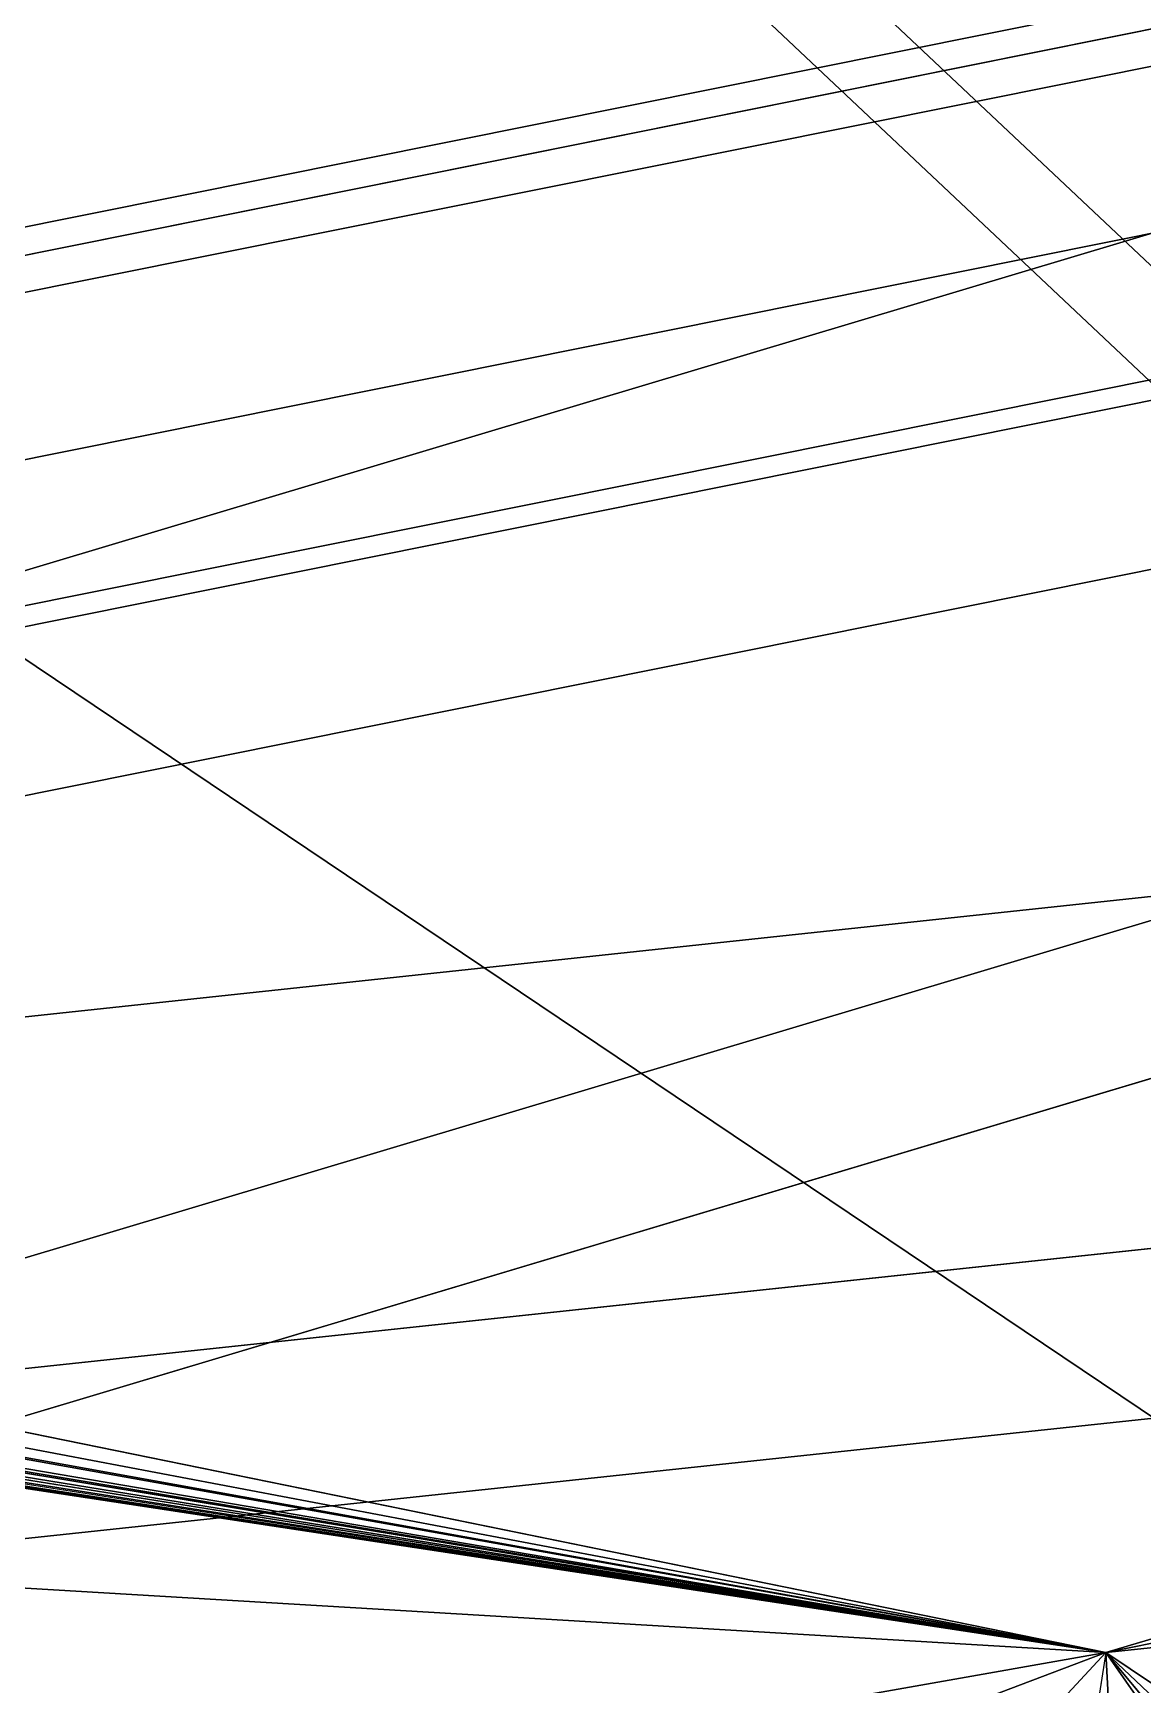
# Model space of a CAD drawing. Header units: metres. Extents: x 503497 to 504361, y 6966567 to 6966857.
# Drawn here: x 504166.218 to 504167.929, y 6966707.837 to 6966710.382 of the extents above; entities that cross this region are included whole.
import ezdxf

# ---------------------------------------------------------------- set-up
doc = ezdxf.new("R2010")
doc.units = ezdxf.units.M

msp = doc.modelspace()

# ---------------------------------------------------------------- linework, layer by layer
at = {"layer": 'SHADOW_APPROVED_20260111T072000'}
for points in [[(504152.9477, 6966710.2148), (504167.8718, 6966707.8869), (504094.698, 6966722.7909), (504079.7739, 6966725.1188), (504152.9477, 6966710.2148)], [(504167.8718, 6966707.8869), (504167.5638, 6966705.9126), (504094.39, 6966720.8166), (504094.698, 6966722.7909), (504167.8718, 6966707.8869)]]:
    msp.add_lwpolyline(points, close=True, dxfattribs=at)
msp.add_lwpolyline([(504152.9477, 6966710.2148), (504167.8718, 6966707.8869), (504167.5638, 6966705.9126), (504170.7929, 6966705.4089), (504170.0047, 6966700.3561), (504169.7774, 6966699.9974), (504169.5259, 6966699.8139), (504168.8949, 6966699.7238), (504168.6104, 6966697.9001), (504168.9205, 6966697.8003), (504169.2405, 6966697.5447), (504169.4022, 6966697.2624), (504169.4593, 6966696.8594), (504167.3244, 6966683.1734), (504124.6436, 6966689.8311)], dxfattribs=at)
at = {"layer": 'SHADOW_APPROVED_20260114T072400'}
for points in [[(504152.9477, 6966710.2148), (504167.8718, 6966707.8869), (504095.8634, 6966721.5256), (504080.9393, 6966723.8535), (504152.9477, 6966710.2148)], [(504167.8718, 6966707.8869), (504167.5638, 6966705.9126), (504095.5554, 6966719.5513), (504095.8634, 6966721.5256), (504167.8718, 6966707.8869)]]:
    msp.add_lwpolyline(points, close=True, dxfattribs=at)
msp.add_lwpolyline([(504152.9477, 6966710.2148), (504167.8718, 6966707.8869), (504167.5638, 6966705.9126), (504170.7929, 6966705.4089), (504170.0047, 6966700.3561), (504169.7774, 6966699.9974), (504169.5259, 6966699.8139), (504168.8949, 6966699.7238), (504168.6104, 6966697.9001), (504168.9205, 6966697.8003), (504169.2405, 6966697.5447), (504169.4022, 6966697.2624), (504169.4593, 6966696.8594), (504167.3244, 6966683.1734), (504124.6436, 6966689.8311)], dxfattribs=at)
at = {"layer": 'SHADOW_APPROVED_20260122T071500'}
for points in [[(504152.9477, 6966710.2148), (504167.8718, 6966707.8869), (504085.3053, 6966722.655), (504070.3812, 6966724.9829), (504152.9477, 6966710.2148)], [(504167.8718, 6966707.8869), (504167.5638, 6966705.9126), (504084.9973, 6966720.6807), (504085.3053, 6966722.655), (504167.8718, 6966707.8869)]]:
    msp.add_lwpolyline(points, close=True, dxfattribs=at)
msp.add_lwpolyline([(504152.9477, 6966710.2148), (504167.8718, 6966707.8869), (504167.5638, 6966705.9126), (504170.7929, 6966705.4089), (504170.0047, 6966700.3561), (504169.7774, 6966699.9974), (504169.5259, 6966699.8139), (504168.8949, 6966699.7238), (504168.6104, 6966697.9001), (504168.9205, 6966697.8003), (504169.2405, 6966697.5447), (504169.4022, 6966697.2624), (504169.4593, 6966696.8594), (504167.3244, 6966683.1734), (504124.6436, 6966689.8311)], dxfattribs=at)
at = {"layer": 'SHADOW_APPROVED_20260124T072500'}
for points in [[(504152.9477, 6966710.2148), (504167.8718, 6966707.8869), (504091.6287, 6966719.6019), (504076.7046, 6966721.9298), (504152.9477, 6966710.2148)], [(504167.8718, 6966707.8869), (504167.5638, 6966705.9126), (504091.3207, 6966717.6276), (504091.6287, 6966719.6019), (504167.8718, 6966707.8869)]]:
    msp.add_lwpolyline(points, close=True, dxfattribs=at)
msp.add_lwpolyline([(504152.9477, 6966710.2148), (504167.8718, 6966707.8869), (504167.5638, 6966705.9126), (504170.7929, 6966705.4089), (504170.0047, 6966700.3561), (504169.7774, 6966699.9974), (504169.5259, 6966699.8139), (504168.8949, 6966699.7238), (504168.6104, 6966697.9001), (504168.9205, 6966697.8003), (504169.2405, 6966697.5447), (504169.4022, 6966697.2624), (504169.4593, 6966696.8594), (504167.3244, 6966683.1734), (504124.6436, 6966689.8311)], dxfattribs=at)
at = {"layer": 'SHADOW_APPROVED_20260126T071100'}
for points in [[(504152.9477, 6966710.2148), (504167.8718, 6966707.8869), (504079.4467, 6966722.9327), (504064.5226, 6966725.2606), (504152.9477, 6966710.2148)], [(504167.8718, 6966707.8869), (504167.5638, 6966705.9126), (504079.1387, 6966720.9584), (504079.4467, 6966722.9327), (504167.8718, 6966707.8869)]]:
    msp.add_lwpolyline(points, close=True, dxfattribs=at)
msp.add_lwpolyline([(504152.9477, 6966710.2148), (504167.8718, 6966707.8869), (504167.5638, 6966705.9126), (504170.7929, 6966705.4089), (504170.0047, 6966700.3561), (504169.7774, 6966699.9974), (504169.5259, 6966699.8139), (504168.8949, 6966699.7238), (504168.6104, 6966697.9001), (504168.9205, 6966697.8003), (504169.2405, 6966697.5447), (504169.4022, 6966697.2624), (504169.4593, 6966696.8594), (504167.3244, 6966683.1734), (504124.6436, 6966689.8311)], dxfattribs=at)
at = {"layer": 'SHADOW_APPROVED_20260127T071900'}
for points in [[(504152.9477, 6966710.2148), (504167.8718, 6966707.8869), (504085.5289, 6966720.3795), (504070.6048, 6966722.7074), (504152.9477, 6966710.2148)], [(504167.8718, 6966707.8869), (504167.5638, 6966705.9126), (504085.2209, 6966718.4052), (504085.5289, 6966720.3795), (504167.8718, 6966707.8869)]]:
    msp.add_lwpolyline(points, close=True, dxfattribs=at)
msp.add_lwpolyline([(504152.9477, 6966710.2148), (504167.8718, 6966707.8869), (504167.5638, 6966705.9126), (504170.7929, 6966705.4089), (504170.0047, 6966700.3561), (504169.7774, 6966699.9974), (504169.5259, 6966699.8139), (504168.8949, 6966699.7238), (504168.6104, 6966697.9001), (504168.9205, 6966697.8003), (504169.2405, 6966697.5447), (504169.4022, 6966697.2624), (504169.4593, 6966696.8594), (504167.3244, 6966683.1734), (504124.6436, 6966689.8311)], dxfattribs=at)
at = {"layer": 'SHADOW_APPROVED_20260129T071100'}
for points in [[(504152.9477, 6966710.2148), (504167.8718, 6966707.8869), (504077.4261, 6966722.1057), (504062.502, 6966724.4336), (504152.9477, 6966710.2148)], [(504167.8718, 6966707.8869), (504167.5638, 6966705.9126), (504077.1181, 6966720.1314), (504077.4261, 6966722.1057), (504167.8718, 6966707.8869)]]:
    msp.add_lwpolyline(points, close=True, dxfattribs=at)
msp.add_lwpolyline([(504152.9477, 6966710.2148), (504167.8718, 6966707.8869), (504167.5638, 6966705.9126), (504170.7929, 6966705.4089), (504170.0047, 6966700.3561), (504169.7774, 6966699.9974), (504169.5259, 6966699.8139), (504168.8949, 6966699.7238), (504168.6104, 6966697.9001), (504168.9205, 6966697.8003), (504169.2405, 6966697.5447), (504169.4022, 6966697.2624), (504169.4593, 6966696.8594), (504167.3244, 6966683.1734), (504124.6436, 6966689.8311)], dxfattribs=at)
at = {"layer": 'SHADOW_APPROVED_20260130T071100'}
for points in [[(504152.9477, 6966710.2148), (504167.8718, 6966707.8869), (504076.7399, 6966721.8011), (504061.8158, 6966724.129), (504152.9477, 6966710.2148)], [(504167.8718, 6966707.8869), (504167.5638, 6966705.9126), (504076.4319, 6966719.8268), (504076.7399, 6966721.8011), (504167.8718, 6966707.8869)]]:
    msp.add_lwpolyline(points, close=True, dxfattribs=at)
msp.add_lwpolyline([(504152.9477, 6966710.2148), (504167.8718, 6966707.8869), (504167.5638, 6966705.9126), (504170.7929, 6966705.4089), (504170.0047, 6966700.3561), (504169.7774, 6966699.9974), (504169.5259, 6966699.8139), (504168.8949, 6966699.7238), (504168.6104, 6966697.9001), (504168.9205, 6966697.8003), (504169.2405, 6966697.5447), (504169.4022, 6966697.2624), (504169.4593, 6966696.8594), (504167.3244, 6966683.1734), (504124.6436, 6966689.8311)], dxfattribs=at)
at = {"layer": 'SHADOW_APPROVED_20260203T070000'}
for points in [[(504152.9477, 6966710.2148), (504167.8718, 6966707.8869), (504061.8476, 6966724.1883), (504046.9235, 6966726.5162), (504152.9477, 6966710.2148)], [(504167.8718, 6966707.8869), (504167.5638, 6966705.9126), (504061.5396, 6966722.214), (504061.8476, 6966724.1883), (504167.8718, 6966707.8869)]]:
    msp.add_lwpolyline(points, close=True, dxfattribs=at)
msp.add_lwpolyline([(504152.9477, 6966710.2148), (504167.8718, 6966707.8869), (504167.5638, 6966705.9126), (504170.7929, 6966705.4089), (504170.0047, 6966700.3561), (504169.7774, 6966699.9974), (504169.5259, 6966699.8139), (504168.8949, 6966699.7238), (504168.6104, 6966697.9001), (504168.9205, 6966697.8003), (504169.2405, 6966697.5447), (504169.4022, 6966697.2624), (504169.4593, 6966696.8594), (504167.3244, 6966683.1734), (504124.6436, 6966689.8311)], dxfattribs=at)
at = {"layer": 'SHADOW_APPROVED_20260314T074000'}
for points in [[(504152.9477, 6966710.2148), (504167.8718, 6966707.8869), (504080.1173, 6966692.4305), (504065.1932, 6966694.7584), (504152.9477, 6966710.2148)], [(504167.8718, 6966707.8869), (504167.5638, 6966705.9126), (504079.8093, 6966690.4562), (504080.1173, 6966692.4305), (504167.8718, 6966707.8869)]]:
    msp.add_lwpolyline(points, close=True, dxfattribs=at)
msp.add_lwpolyline([(504152.9477, 6966710.2148), (504167.8718, 6966707.8869), (504167.5638, 6966705.9126), (504170.7929, 6966705.4089), (504170.0047, 6966700.3561), (504169.7774, 6966699.9974), (504169.5259, 6966699.8139), (504168.8949, 6966699.7238), (504168.6104, 6966697.9001), (504168.9205, 6966697.8003), (504169.2405, 6966697.5447), (504169.4022, 6966697.2624), (504169.4593, 6966696.8594), (504167.3244, 6966683.1734), (504124.6436, 6966689.8311)], dxfattribs=at)
at = {"layer": 'SHADOW_APPROVED_20260426T070000'}
for points in [[(504152.9477, 6966710.2148), (504167.8718, 6966707.8869), (503950.7442, 6966625.8251), (503935.8201, 6966628.153), (504152.9477, 6966710.2148)], [(504167.8718, 6966707.8869), (504167.5638, 6966705.9126), (503950.4362, 6966623.8508), (503950.7442, 6966625.8251), (504167.8718, 6966707.8869)]]:
    msp.add_lwpolyline(points, close=True, dxfattribs=at)
msp.add_lwpolyline([(504152.9477, 6966710.2148), (504167.8718, 6966707.8869), (504167.5638, 6966705.9126), (504170.7929, 6966705.4089), (504170.0047, 6966700.3561), (504169.7774, 6966699.9974), (504169.5259, 6966699.8139), (504168.8949, 6966699.7238), (504168.6104, 6966697.9001), (504168.9205, 6966697.8003), (504169.2405, 6966697.5447), (504169.4022, 6966697.2624), (504169.4593, 6966696.8594), (504167.3244, 6966683.1734), (504124.6436, 6966689.8311)], dxfattribs=at)
at = {"layer": 'SHADOW_APPROVED_20260621T090000'}
for points in [[(504152.9477, 6966710.2148), (504167.8718, 6966707.8869), (504109.3555, 6966644.9553), (504094.4314, 6966647.2832), (504152.9477, 6966710.2148)], [(504167.8718, 6966707.8869), (504167.5638, 6966705.9126), (504109.0475, 6966642.981), (504109.3555, 6966644.9553), (504167.8718, 6966707.8869)]]:
    msp.add_lwpolyline(points, close=True, dxfattribs=at)
msp.add_lwpolyline([(504152.9477, 6966710.2148), (504167.8718, 6966707.8869), (504167.5638, 6966705.9126), (504170.7929, 6966705.4089), (504170.0047, 6966700.3561), (504169.7774, 6966699.9974), (504169.5259, 6966699.8139), (504168.8949, 6966699.7238), (504168.6104, 6966697.9001), (504168.9205, 6966697.8003), (504169.2405, 6966697.5447), (504169.4022, 6966697.2624), (504169.4593, 6966696.8594), (504167.3244, 6966683.1734), (504124.6436, 6966689.8311)], dxfattribs=at)
at = {"layer": 'SHADOW_APPROVED_20260621T120000'}
msp.add_lwpolyline([(504152.9477, 6966710.2148), (504167.8718, 6966707.8869), (504167.5638, 6966705.9126), (504170.7929, 6966705.4089), (504170.0047, 6966700.3561), (504169.7774, 6966699.9974), (504169.5259, 6966699.8139), (504168.8949, 6966699.7238), (504168.6104, 6966697.9001), (504168.9205, 6966697.8003), (504169.2405, 6966697.5447), (504169.4022, 6966697.2624), (504169.4593, 6966696.8594), (504167.3244, 6966683.1734), (504124.6436, 6966689.8311)], dxfattribs=at)
for points in [[(504152.9477, 6966710.2148), (504167.8718, 6966707.8869), (504170.4928, 6966659.2141), (504155.5687, 6966661.542), (504152.9477, 6966710.2148)], [(504167.8718, 6966707.8869), (504167.5638, 6966705.9126), (504170.1848, 6966657.2398), (504170.4928, 6966659.2141), (504167.8718, 6966707.8869)]]:
    msp.add_lwpolyline(points, close=True, dxfattribs=at)
at = {"layer": 'SHADOW_APPROVED_20260621T140000'}
msp.add_lwpolyline([(504152.9477, 6966710.2148), (504167.8718, 6966707.8869), (504167.5638, 6966705.9126), (504170.7929, 6966705.4089), (504170.0047, 6966700.3561), (504169.7774, 6966699.9974), (504169.5259, 6966699.8139), (504168.8949, 6966699.7238), (504168.6104, 6966697.9001), (504168.9205, 6966697.8003), (504169.2405, 6966697.5447), (504169.4022, 6966697.2624), (504169.4593, 6966696.8594), (504167.3244, 6966683.1734), (504124.6436, 6966689.8311)], dxfattribs=at)
for points in [[(504152.9477, 6966710.2148), (504167.8718, 6966707.8869), (504206.7815, 6966652.0809), (504191.8574, 6966654.4088), (504152.9477, 6966710.2148)], [(504167.8718, 6966707.8869), (504167.5638, 6966705.9126), (504206.4735, 6966650.1066), (504206.7815, 6966652.0809), (504167.8718, 6966707.8869)]]:
    msp.add_lwpolyline(points, close=True, dxfattribs=at)
at = {"layer": 'SHADOW_APPROVED_20260621T150000'}
for points in [[(504146.7781, 6966729.7721), (504138.446, 6966731.0718), (504218.5765, 6966655.6185), (504226.9086, 6966654.3188), (504146.7781, 6966729.7721)], [(504146.9294, 6966730.7425), (504146.7781, 6966729.7721), (504226.9086, 6966654.3188), (504227.0599, 6966655.2892), (504146.9294, 6966730.7425)], [(504149.5371, 6966727.3537), (504149.9912, 6966730.2649), (504230.1217, 6966654.8116), (504229.6676, 6966651.9004), (504149.5371, 6966727.3537)], [(504158.3042, 6966725.9861), (504149.5371, 6966727.3537), (504229.6676, 6966651.9004), (504238.4347, 6966650.5328), (504158.3042, 6966725.9861)], [(504152.9477, 6966710.2148), (504167.8718, 6966707.8869), (504241.1519, 6966638.8841), (504226.2278, 6966641.212), (504152.9477, 6966710.2148)], [(504167.8718, 6966707.8869), (504167.5638, 6966705.9126), (504240.8439, 6966636.9098), (504241.1519, 6966638.8841), (504167.8718, 6966707.8869)]]:
    msp.add_lwpolyline(points, close=True, dxfattribs=at)
msp.add_lwpolyline([(504152.9477, 6966710.2148), (504167.8718, 6966707.8869), (504167.5638, 6966705.9126), (504170.7929, 6966705.4089), (504170.0047, 6966700.3561), (504169.7774, 6966699.9974), (504169.5259, 6966699.8139), (504168.8949, 6966699.7238), (504168.6104, 6966697.9001), (504168.9205, 6966697.8003), (504169.2405, 6966697.5447), (504169.4022, 6966697.2624), (504169.4593, 6966696.8594), (504167.3244, 6966683.1734), (504124.6436, 6966689.8311)], dxfattribs=at)
at = {"layer": 'SHADOW_APPROVED_20260621T160000'}
for points in [[(504138.446, 6966731.0718), (504138.0232, 6966728.3614), (504322.0083, 6966604.6889), (504322.4311, 6966607.3993), (504138.446, 6966731.0718)], [(504138.0232, 6966728.3614), (504127.901, 6966729.9403), (504311.8861, 6966606.2678), (504322.0083, 6966604.6889), (504138.0232, 6966728.3614)], [(504152.9477, 6966710.2148), (504167.8718, 6966707.8869), (504336.128, 6966594.7871), (504321.2039, 6966597.115), (504152.9477, 6966710.2148)], [(504167.8718, 6966707.8869), (504167.5638, 6966705.9126), (504335.82, 6966592.8128), (504336.128, 6966594.7871), (504167.8718, 6966707.8869)]]:
    msp.add_lwpolyline(points, close=True, dxfattribs=at)
msp.add_lwpolyline([(504152.9477, 6966710.2148), (504167.8718, 6966707.8869), (504167.5638, 6966705.9126), (504170.7929, 6966705.4089), (504170.0047, 6966700.3561), (504169.7774, 6966699.9974), (504169.5259, 6966699.8139), (504168.8949, 6966699.7238), (504168.6104, 6966697.9001), (504168.9205, 6966697.8003), (504169.2405, 6966697.5447), (504169.4022, 6966697.2624), (504169.4593, 6966696.8594), (504167.3244, 6966683.1734), (504124.6436, 6966689.8311)], dxfattribs=at)
at = {"layer": 'SHADOW_APPROVED_20261019T053000'}
for points in [[(504152.9477, 6966710.2148), (504167.8718, 6966707.8869), (503591.1161, 6966800.0197), (503576.192, 6966802.3476), (504152.9477, 6966710.2148)], [(504167.8718, 6966707.8869), (504167.5638, 6966705.9126), (503590.8081, 6966798.0454), (503591.1161, 6966800.0197), (504167.8718, 6966707.8869)]]:
    msp.add_lwpolyline(points, close=True, dxfattribs=at)
msp.add_lwpolyline([(504152.9477, 6966710.2148), (504167.8718, 6966707.8869), (504167.5638, 6966705.9126), (504170.7929, 6966705.4089), (504170.0047, 6966700.3561), (504169.7774, 6966699.9974), (504169.5259, 6966699.8139), (504168.8949, 6966699.7238), (504168.6104, 6966697.9001), (504168.9205, 6966697.8003), (504169.2405, 6966697.5447), (504169.4022, 6966697.2624), (504169.4593, 6966696.8594), (504167.3244, 6966683.1734), (504124.6436, 6966689.8311)], dxfattribs=at)
at = {"layer": 'SHADOW_APPROVED_20261112T063500'}
for points in [[(504152.9477, 6966710.2148), (504167.8718, 6966707.8869), (504069.5935, 6966723.8411), (504054.6694, 6966726.169), (504152.9477, 6966710.2148)], [(504167.8718, 6966707.8869), (504167.5638, 6966705.9126), (504069.2855, 6966721.8668), (504069.5935, 6966723.8411), (504167.8718, 6966707.8869)]]:
    msp.add_lwpolyline(points, close=True, dxfattribs=at)
msp.add_lwpolyline([(504152.9477, 6966710.2148), (504167.8718, 6966707.8869), (504167.5638, 6966705.9126), (504170.7929, 6966705.4089), (504170.0047, 6966700.3561), (504169.7774, 6966699.9974), (504169.5259, 6966699.8139), (504168.8949, 6966699.7238), (504168.6104, 6966697.9001), (504168.9205, 6966697.8003), (504169.2405, 6966697.5447), (504169.4022, 6966697.2624), (504169.4593, 6966696.8594), (504167.3244, 6966683.1734), (504124.6436, 6966689.8311)], dxfattribs=at)
at = {"layer": 'SHADOW_APPROVED_20261113T063500'}
for points in [[(504152.9477, 6966710.2148), (504167.8718, 6966707.8869), (504070.0617, 6966724.2566), (504055.1376, 6966726.5845), (504152.9477, 6966710.2148)], [(504167.8718, 6966707.8869), (504167.5638, 6966705.9126), (504069.7537, 6966722.2823), (504070.0617, 6966724.2566), (504167.8718, 6966707.8869)]]:
    msp.add_lwpolyline(points, close=True, dxfattribs=at)
msp.add_lwpolyline([(504152.9477, 6966710.2148), (504167.8718, 6966707.8869), (504167.5638, 6966705.9126), (504170.7929, 6966705.4089), (504170.0047, 6966700.3561), (504169.7774, 6966699.9974), (504169.5259, 6966699.8139), (504168.8949, 6966699.7238), (504168.6104, 6966697.9001), (504168.9205, 6966697.8003), (504169.2405, 6966697.5447), (504169.4022, 6966697.2624), (504169.4593, 6966696.8594), (504167.3244, 6966683.1734), (504124.6436, 6966689.8311)], dxfattribs=at)
at = {"layer": 'SHADOW_APPROVED_20261122T065200'}
for points in [[(504152.9477, 6966710.2148), (504167.8718, 6966707.8869), (504087.7077, 6966722.3377), (504072.7836, 6966724.6656), (504152.9477, 6966710.2148)], [(504167.8718, 6966707.8869), (504167.5638, 6966705.9126), (504087.3997, 6966720.3634), (504087.7077, 6966722.3377), (504167.8718, 6966707.8869)]]:
    msp.add_lwpolyline(points, close=True, dxfattribs=at)
msp.add_lwpolyline([(504152.9477, 6966710.2148), (504167.8718, 6966707.8869), (504167.5638, 6966705.9126), (504170.7929, 6966705.4089), (504170.0047, 6966700.3561), (504169.7774, 6966699.9974), (504169.5259, 6966699.8139), (504168.8949, 6966699.7238), (504168.6104, 6966697.9001), (504168.9205, 6966697.8003), (504169.2405, 6966697.5447), (504169.4022, 6966697.2624), (504169.4593, 6966696.8594), (504167.3244, 6966683.1734), (504124.6436, 6966689.8311)], dxfattribs=at)
at = {"layer": 'SHADOW_APPROVED_20261123T070300'}
for points in [[(504152.9477, 6966710.2148), (504167.8718, 6966707.8869), (504095.4749, 6966719.8934), (504080.5508, 6966722.2213), (504152.9477, 6966710.2148)], [(504167.8718, 6966707.8869), (504167.5638, 6966705.9126), (504095.1669, 6966717.9191), (504095.4749, 6966719.8934), (504167.8718, 6966707.8869)]]:
    msp.add_lwpolyline(points, close=True, dxfattribs=at)
msp.add_lwpolyline([(504152.9477, 6966710.2148), (504167.8718, 6966707.8869), (504167.5638, 6966705.9126), (504170.7929, 6966705.4089), (504170.0047, 6966700.3561), (504169.7774, 6966699.9974), (504169.5259, 6966699.8139), (504168.8949, 6966699.7238), (504168.6104, 6966697.9001), (504168.9205, 6966697.8003), (504169.2405, 6966697.5447), (504169.4022, 6966697.2624), (504169.4593, 6966696.8594), (504167.3244, 6966683.1734), (504124.6436, 6966689.8311)], dxfattribs=at)
at = {"layer": 'SHADOW_APPROVED_20261221T090000'}
for points in [[(504152.9477, 6966710.2148), (504167.8718, 6966707.8869), (504137.6171, 6966709.6863), (504122.693, 6966712.0142), (504152.9477, 6966710.2148)], [(504167.8718, 6966707.8869), (504167.5638, 6966705.9126), (504137.3091, 6966707.712), (504137.6171, 6966709.6863), (504167.8718, 6966707.8869)]]:
    msp.add_lwpolyline(points, close=True, dxfattribs=at)
msp.add_lwpolyline([(504152.9477, 6966710.2148), (504167.8718, 6966707.8869), (504167.5638, 6966705.9126), (504170.7929, 6966705.4089), (504170.0047, 6966700.3561), (504169.7774, 6966699.9974), (504169.5259, 6966699.8139), (504168.8949, 6966699.7238), (504168.6104, 6966697.9001), (504168.9205, 6966697.8003), (504169.2405, 6966697.5447), (504169.4022, 6966697.2624), (504169.4593, 6966696.8594), (504167.3244, 6966683.1734), (504124.6436, 6966689.8311)], dxfattribs=at)
at = {"layer": 'SHADOW_APPROVED_20261221T120000'}
msp.add_lwpolyline([(504152.9477, 6966710.2148), (504167.8718, 6966707.8869), (504167.5638, 6966705.9126), (504170.7929, 6966705.4089), (504170.0047, 6966700.3561), (504169.7774, 6966699.9974), (504169.5259, 6966699.8139), (504168.8949, 6966699.7238), (504168.6104, 6966697.9001), (504168.9205, 6966697.8003), (504169.2405, 6966697.5447), (504169.4022, 6966697.2624), (504169.4593, 6966696.8594), (504167.3244, 6966683.1734), (504124.6436, 6966689.8311)], dxfattribs=at)
for points in [[(504152.9477, 6966710.2148), (504167.8718, 6966707.8869), (504170.1443, 6966705.1561), (504155.2202, 6966707.484), (504152.9477, 6966710.2148)], [(504167.8718, 6966707.8869), (504167.5638, 6966705.9126), (504169.8363, 6966703.1818), (504170.1443, 6966705.1561), (504167.8718, 6966707.8869)]]:
    msp.add_lwpolyline(points, close=True, dxfattribs=at)
at = {"layer": 'SHADOW_APPROVED_20261221T150000'}
for points in [[(504152.9477, 6966710.2148), (504167.8718, 6966707.8869), (504205.5657, 6966711.9072), (504190.6416, 6966714.2351), (504152.9477, 6966710.2148)], [(504143.738, 6966708.6351), (504154.0443, 6966707.0275), (504195.0714, 6966711.4033), (504184.7651, 6966713.0109), (504143.738, 6966708.6351)], [(504167.8718, 6966707.8869), (504167.5638, 6966705.9126), (504205.2577, 6966709.9329), (504205.5657, 6966711.9072), (504167.8718, 6966707.8869)], [(504154.0443, 6966707.0275), (504153.1492, 6966701.2887), (504194.1763, 6966705.6645), (504195.0714, 6966711.4033), (504154.0443, 6966707.0275)], [(504142.7149, 6966706.3611), (504141.9137, 6966701.2247), (504183.9883, 6966705.7123), (504184.7895, 6966710.8487), (504142.7149, 6966706.3611)], [(504145.7767, 6966705.8835), (504142.7149, 6966706.3611), (504184.7895, 6966710.8487), (504187.8513, 6966710.3711), (504145.7767, 6966705.8835)], [(504142.7149, 6966706.3611), (504142.7149, 6966706.3611), (504184.7895, 6966710.8487), (504184.7895, 6966710.8487), (504142.7149, 6966706.3611)], [(504144.9755, 6966700.7471), (504145.7767, 6966705.8835), (504187.8513, 6966710.3711), (504187.0501, 6966705.2347), (504144.9755, 6966700.7471)]]:
    msp.add_lwpolyline(points, close=True, dxfattribs=at)
msp.add_lwpolyline([(504152.9477, 6966710.2148), (504167.8718, 6966707.8869), (504167.5638, 6966705.9126), (504170.7929, 6966705.4089), (504170.0047, 6966700.3561), (504169.7774, 6966699.9974), (504169.5259, 6966699.8139), (504168.8949, 6966699.7238), (504168.6104, 6966697.9001), (504168.9205, 6966697.8003), (504169.2405, 6966697.5447), (504169.4022, 6966697.2624), (504169.4593, 6966696.8594), (504167.3244, 6966683.1734), (504124.6436, 6966689.8311)], dxfattribs=at)
at = {"layer": 'SHADOW_APPROVED_20261221T160000'}
for points in [[(504152.9477, 6966710.2148), (504167.8718, 6966707.8869), (504227.4336, 6966719.8387), (504212.5095, 6966722.1666), (504152.9477, 6966710.2148)], [(504143.738, 6966708.6351), (504154.0443, 6966707.0275), (504218.873, 6966720.0362), (504208.5667, 6966721.6438), (504143.738, 6966708.6351)], [(504154.0443, 6966707.0275), (504153.1492, 6966701.2887), (504217.9779, 6966714.2974), (504218.873, 6966720.0362), (504154.0443, 6966707.0275)], [(504167.8718, 6966707.8869), (504167.5638, 6966705.9126), (504227.1256, 6966717.8644), (504227.4336, 6966719.8387), (504167.8718, 6966707.8869)], [(504145.7767, 6966705.8835), (504142.7149, 6966706.3611), (504209.199, 6966719.7019), (504212.2608, 6966719.2243), (504145.7767, 6966705.8835)], [(504144.9755, 6966700.7471), (504145.7767, 6966705.8835), (504212.2608, 6966719.2243), (504211.4596, 6966714.0879), (504144.9755, 6966700.7471)], [(504126.4679, 6966701.5261), (504126.6349, 6966702.5968), (504186.1967, 6966714.5486), (504186.0297, 6966713.4779), (504126.4679, 6966701.5261)], [(504124.1841, 6966701.6081), (504124.6865, 6966701.7525), (504184.2483, 6966713.7043), (504183.7459, 6966713.5599), (504124.1841, 6966701.6081)], [(504124.6865, 6966701.7525), (504126.4679, 6966701.5261), (504186.0297, 6966713.4779), (504184.2483, 6966713.7043), (504124.6865, 6966701.7525)], [(504123.6735, 6966701.1907), (504124.1841, 6966701.6081), (504183.7459, 6966713.5599), (504183.2353, 6966713.1425), (504123.6735, 6966701.1907)], [(504123.3955, 6966700.6171), (504123.6735, 6966701.1907), (504183.2353, 6966713.1425), (504182.9573, 6966712.5689), (504123.3955, 6966700.6171)], [(504122.7613, 6966696.5515), (504123.3955, 6966700.6171), (504182.9573, 6966712.5689), (504182.3231, 6966708.5033), (504122.7613, 6966696.5515)]]:
    msp.add_lwpolyline(points, close=True, dxfattribs=at)
msp.add_lwpolyline([(504152.9477, 6966710.2148), (504167.8718, 6966707.8869), (504167.5638, 6966705.9126), (504170.7929, 6966705.4089), (504170.0047, 6966700.3561), (504169.7774, 6966699.9974), (504169.5259, 6966699.8139), (504168.8949, 6966699.7238), (504168.6104, 6966697.9001), (504168.9205, 6966697.8003), (504169.2405, 6966697.5447), (504169.4022, 6966697.2624), (504169.4593, 6966696.8594), (504167.3244, 6966683.1734), (504124.6436, 6966689.8311)], dxfattribs=at)
at = {"layer": 'SHADOW_APPROVED_20261221T170000'}
for points in [[(504152.9477, 6966710.2148), (504167.8718, 6966707.8869), (504271.0717, 6966738.7745), (504256.1476, 6966741.1024), (504152.9477, 6966710.2148)], [(504142.7149, 6966706.3611), (504141.9137, 6966701.2247), (504257.1075, 6966735.702), (504257.9087, 6966740.8384), (504142.7149, 6966706.3611)], [(504167.8718, 6966707.8869), (504167.5638, 6966705.9126), (504270.7637, 6966736.8002), (504271.0717, 6966738.7745), (504167.8718, 6966707.8869)], [(504141.9137, 6966701.2247), (504144.9755, 6966700.7471), (504260.1693, 6966735.2244), (504257.1075, 6966735.702), (504141.9137, 6966701.2247)], [(504122.7613, 6966696.5515), (504123.3955, 6966700.6171), (504226.5954, 6966731.5047), (504225.9612, 6966727.4391), (504122.7613, 6966696.5515)], [(504125.6223, 6966696.1052), (504122.7613, 6966696.5515), (504225.9612, 6966727.4391), (504228.8222, 6966726.9928), (504125.6223, 6966696.1052)], [(504124.6436, 6966689.8311), (504125.6223, 6966696.1052), (504228.8222, 6966726.9928), (504227.8435, 6966720.7187), (504124.6436, 6966689.8311)]]:
    msp.add_lwpolyline(points, close=True, dxfattribs=at)
msp.add_lwpolyline([(504152.9477, 6966710.2148), (504167.8718, 6966707.8869), (504167.5638, 6966705.9126), (504170.7929, 6966705.4089), (504170.0047, 6966700.3561), (504169.7774, 6966699.9974), (504169.5259, 6966699.8139), (504168.8949, 6966699.7238), (504168.6104, 6966697.9001), (504168.9205, 6966697.8003), (504169.2405, 6966697.5447), (504169.4022, 6966697.2624), (504169.4593, 6966696.8594), (504167.3244, 6966683.1734), (504124.6436, 6966689.8311)], dxfattribs=at)
at = {"layer": 'SHADOW_COMPARATOR_RL48_20260111T072000'}
for points in [[(504152.9477, 6966710.2148), (504167.8718, 6966707.8869), (504122.2445, 6966717.1803), (504107.3204, 6966719.5082), (504152.9477, 6966710.2148)], [(504167.8718, 6966707.8869), (504167.5638, 6966705.9126), (504121.9365, 6966715.206), (504122.2445, 6966717.1803), (504167.8718, 6966707.8869)]]:
    msp.add_lwpolyline(points, close=True, dxfattribs=at)
msp.add_lwpolyline([(504152.9477, 6966710.2148), (504167.8718, 6966707.8869), (504167.5638, 6966705.9126), (504170.7929, 6966705.4089), (504170.0047, 6966700.3561), (504169.7774, 6966699.9974), (504169.5259, 6966699.8139), (504168.8949, 6966699.7238), (504168.6104, 6966697.9001), (504168.9205, 6966697.8003), (504169.2405, 6966697.5447), (504169.4022, 6966697.2624), (504169.4593, 6966696.8594), (504167.3244, 6966683.1734), (504124.6436, 6966689.8311)], dxfattribs=at)
at = {"layer": 'SHADOW_COMPARATOR_RL48_20260114T072400'}
for points in [[(504152.9477, 6966710.2148), (504167.8718, 6966707.8869), (504122.9712, 6966716.3913), (504108.0471, 6966718.7192), (504152.9477, 6966710.2148)], [(504167.8718, 6966707.8869), (504167.5638, 6966705.9126), (504122.6632, 6966714.417), (504122.9712, 6966716.3913), (504167.8718, 6966707.8869)]]:
    msp.add_lwpolyline(points, close=True, dxfattribs=at)
msp.add_lwpolyline([(504152.9477, 6966710.2148), (504167.8718, 6966707.8869), (504167.5638, 6966705.9126), (504170.7929, 6966705.4089), (504170.0047, 6966700.3561), (504169.7774, 6966699.9974), (504169.5259, 6966699.8139), (504168.8949, 6966699.7238), (504168.6104, 6966697.9001), (504168.9205, 6966697.8003), (504169.2405, 6966697.5447), (504169.4022, 6966697.2624), (504169.4593, 6966696.8594), (504167.3244, 6966683.1734), (504124.6436, 6966689.8311)], dxfattribs=at)
at = {"layer": 'SHADOW_COMPARATOR_RL48_20260122T071500'}
for points in [[(504152.9477, 6966710.2148), (504167.8718, 6966707.8869), (504116.3877, 6966717.0955), (504101.4636, 6966719.4234), (504152.9477, 6966710.2148)], [(504167.8718, 6966707.8869), (504167.5638, 6966705.9126), (504116.0797, 6966715.1212), (504116.3877, 6966717.0955), (504167.8718, 6966707.8869)]]:
    msp.add_lwpolyline(points, close=True, dxfattribs=at)
msp.add_lwpolyline([(504152.9477, 6966710.2148), (504167.8718, 6966707.8869), (504167.5638, 6966705.9126), (504170.7929, 6966705.4089), (504170.0047, 6966700.3561), (504169.7774, 6966699.9974), (504169.5259, 6966699.8139), (504168.8949, 6966699.7238), (504168.6104, 6966697.9001), (504168.9205, 6966697.8003), (504169.2405, 6966697.5447), (504169.4022, 6966697.2624), (504169.4593, 6966696.8594), (504167.3244, 6966683.1734), (504124.6436, 6966689.8311)], dxfattribs=at)
at = {"layer": 'SHADOW_COMPARATOR_RL48_20260124T072500'}
for points in [[(504152.9477, 6966710.2148), (504167.8718, 6966707.8869), (504120.3306, 6966715.1918), (504105.4065, 6966717.5197), (504152.9477, 6966710.2148)], [(504167.8718, 6966707.8869), (504167.5638, 6966705.9126), (504120.0226, 6966713.2175), (504120.3306, 6966715.1918), (504167.8718, 6966707.8869)]]:
    msp.add_lwpolyline(points, close=True, dxfattribs=at)
msp.add_lwpolyline([(504152.9477, 6966710.2148), (504167.8718, 6966707.8869), (504167.5638, 6966705.9126), (504170.7929, 6966705.4089), (504170.0047, 6966700.3561), (504169.7774, 6966699.9974), (504169.5259, 6966699.8139), (504168.8949, 6966699.7238), (504168.6104, 6966697.9001), (504168.9205, 6966697.8003), (504169.2405, 6966697.5447), (504169.4022, 6966697.2624), (504169.4593, 6966696.8594), (504167.3244, 6966683.1734), (504124.6436, 6966689.8311)], dxfattribs=at)
at = {"layer": 'SHADOW_COMPARATOR_RL48_20260126T071100'}
for points in [[(504152.9477, 6966710.2148), (504167.8718, 6966707.8869), (504112.7346, 6966717.2687), (504097.8105, 6966719.5966), (504152.9477, 6966710.2148)], [(504167.8718, 6966707.8869), (504167.5638, 6966705.9126), (504112.4266, 6966715.2944), (504112.7346, 6966717.2687), (504167.8718, 6966707.8869)]]:
    msp.add_lwpolyline(points, close=True, dxfattribs=at)
msp.add_lwpolyline([(504152.9477, 6966710.2148), (504167.8718, 6966707.8869), (504167.5638, 6966705.9126), (504170.7929, 6966705.4089), (504170.0047, 6966700.3561), (504169.7774, 6966699.9974), (504169.5259, 6966699.8139), (504168.8949, 6966699.7238), (504168.6104, 6966697.9001), (504168.9205, 6966697.8003), (504169.2405, 6966697.5447), (504169.4022, 6966697.2624), (504169.4593, 6966696.8594), (504167.3244, 6966683.1734), (504124.6436, 6966689.8311)], dxfattribs=at)
at = {"layer": 'SHADOW_COMPARATOR_RL48_20260127T071900'}
for points in [[(504152.9477, 6966710.2148), (504167.8718, 6966707.8869), (504116.5271, 6966715.6766), (504101.603, 6966718.0045), (504152.9477, 6966710.2148)], [(504167.8718, 6966707.8869), (504167.5638, 6966705.9126), (504116.2191, 6966713.7023), (504116.5271, 6966715.6766), (504167.8718, 6966707.8869)]]:
    msp.add_lwpolyline(points, close=True, dxfattribs=at)
msp.add_lwpolyline([(504152.9477, 6966710.2148), (504167.8718, 6966707.8869), (504167.5638, 6966705.9126), (504170.7929, 6966705.4089), (504170.0047, 6966700.3561), (504169.7774, 6966699.9974), (504169.5259, 6966699.8139), (504168.8949, 6966699.7238), (504168.6104, 6966697.9001), (504168.9205, 6966697.8003), (504169.2405, 6966697.5447), (504169.4022, 6966697.2624), (504169.4593, 6966696.8594), (504167.3244, 6966683.1734), (504124.6436, 6966689.8311)], dxfattribs=at)
at = {"layer": 'SHADOW_COMPARATOR_RL48_20260129T071100'}
for points in [[(504152.9477, 6966710.2148), (504167.8718, 6966707.8869), (504111.4746, 6966716.753), (504096.5505, 6966719.0809), (504152.9477, 6966710.2148)], [(504167.8718, 6966707.8869), (504167.5638, 6966705.9126), (504111.1666, 6966714.7787), (504111.4746, 6966716.753), (504167.8718, 6966707.8869)]]:
    msp.add_lwpolyline(points, close=True, dxfattribs=at)
msp.add_lwpolyline([(504152.9477, 6966710.2148), (504167.8718, 6966707.8869), (504167.5638, 6966705.9126), (504170.7929, 6966705.4089), (504170.0047, 6966700.3561), (504169.7774, 6966699.9974), (504169.5259, 6966699.8139), (504168.8949, 6966699.7238), (504168.6104, 6966697.9001), (504168.9205, 6966697.8003), (504169.2405, 6966697.5447), (504169.4022, 6966697.2624), (504169.4593, 6966696.8594), (504167.3244, 6966683.1734), (504124.6436, 6966689.8311)], dxfattribs=at)
at = {"layer": 'SHADOW_COMPARATOR_RL48_20260130T071100'}
for points in [[(504152.9477, 6966710.2148), (504167.8718, 6966707.8869), (504111.0467, 6966716.5631), (504096.1226, 6966718.891), (504152.9477, 6966710.2148)], [(504167.8718, 6966707.8869), (504167.5638, 6966705.9126), (504110.7387, 6966714.5888), (504111.0467, 6966716.5631), (504167.8718, 6966707.8869)]]:
    msp.add_lwpolyline(points, close=True, dxfattribs=at)
msp.add_lwpolyline([(504152.9477, 6966710.2148), (504167.8718, 6966707.8869), (504167.5638, 6966705.9126), (504170.7929, 6966705.4089), (504170.0047, 6966700.3561), (504169.7774, 6966699.9974), (504169.5259, 6966699.8139), (504168.8949, 6966699.7238), (504168.6104, 6966697.9001), (504168.9205, 6966697.8003), (504169.2405, 6966697.5447), (504169.4022, 6966697.2624), (504169.4593, 6966696.8594), (504167.3244, 6966683.1734), (504124.6436, 6966689.8311)], dxfattribs=at)
at = {"layer": 'SHADOW_COMPARATOR_RL48_20260203T070000'}
for points in [[(504152.9477, 6966710.2148), (504167.8718, 6966707.8869), (504101.7607, 6966718.0516), (504086.8366, 6966720.3795), (504152.9477, 6966710.2148)], [(504167.8718, 6966707.8869), (504167.5638, 6966705.9126), (504101.4527, 6966716.0773), (504101.7607, 6966718.0516), (504167.8718, 6966707.8869)]]:
    msp.add_lwpolyline(points, close=True, dxfattribs=at)
msp.add_lwpolyline([(504152.9477, 6966710.2148), (504167.8718, 6966707.8869), (504167.5638, 6966705.9126), (504170.7929, 6966705.4089), (504170.0047, 6966700.3561), (504169.7774, 6966699.9974), (504169.5259, 6966699.8139), (504168.8949, 6966699.7238), (504168.6104, 6966697.9001), (504168.9205, 6966697.8003), (504169.2405, 6966697.5447), (504169.4022, 6966697.2624), (504169.4593, 6966696.8594), (504167.3244, 6966683.1734), (504124.6436, 6966689.8311)], dxfattribs=at)
at = {"layer": 'SHADOW_COMPARATOR_RL48_20260314T074000'}
for points in [[(504152.9477, 6966710.2148), (504167.8718, 6966707.8869), (504113.1527, 6966698.2491), (504098.2286, 6966700.577), (504152.9477, 6966710.2148)], [(504167.8718, 6966707.8869), (504167.5638, 6966705.9126), (504112.8447, 6966696.2748), (504113.1527, 6966698.2491), (504167.8718, 6966707.8869)]]:
    msp.add_lwpolyline(points, close=True, dxfattribs=at)
msp.add_lwpolyline([(504152.9477, 6966710.2148), (504167.8718, 6966707.8869), (504167.5638, 6966705.9126), (504170.7929, 6966705.4089), (504170.0047, 6966700.3561), (504169.7774, 6966699.9974), (504169.5259, 6966699.8139), (504168.8949, 6966699.7238), (504168.6104, 6966697.9001), (504168.9205, 6966697.8003), (504169.2405, 6966697.5447), (504169.4022, 6966697.2624), (504169.4593, 6966696.8594), (504167.3244, 6966683.1734), (504124.6436, 6966689.8311)], dxfattribs=at)
at = {"layer": 'SHADOW_COMPARATOR_RL48_20260426T070000'}
for points in [[(504152.9477, 6966710.2148), (504167.8718, 6966707.8869), (504032.4825, 6966656.7175), (504017.5584, 6966659.0454), (504152.9477, 6966710.2148)], [(504167.8718, 6966707.8869), (504167.5638, 6966705.9126), (504032.1745, 6966654.7432), (504032.4825, 6966656.7175), (504167.8718, 6966707.8869)]]:
    msp.add_lwpolyline(points, close=True, dxfattribs=at)
msp.add_lwpolyline([(504152.9477, 6966710.2148), (504167.8718, 6966707.8869), (504167.5638, 6966705.9126), (504170.7929, 6966705.4089), (504170.0047, 6966700.3561), (504169.7774, 6966699.9974), (504169.5259, 6966699.8139), (504168.8949, 6966699.7238), (504168.6104, 6966697.9001), (504168.9205, 6966697.8003), (504169.2405, 6966697.5447), (504169.4022, 6966697.2624), (504169.4593, 6966696.8594), (504167.3244, 6966683.1734), (504124.6436, 6966689.8311)], dxfattribs=at)
at = {"layer": 'SHADOW_COMPARATOR_RL48_20260621T090000'}
for points in [[(504152.9477, 6966710.2148), (504167.8718, 6966707.8869), (504131.3841, 6966668.6461), (504116.46, 6966670.974), (504152.9477, 6966710.2148)], [(504167.8718, 6966707.8869), (504167.5638, 6966705.9126), (504131.0761, 6966666.6718), (504131.3841, 6966668.6461), (504167.8718, 6966707.8869)]]:
    msp.add_lwpolyline(points, close=True, dxfattribs=at)
msp.add_lwpolyline([(504152.9477, 6966710.2148), (504167.8718, 6966707.8869), (504167.5638, 6966705.9126), (504170.7929, 6966705.4089), (504170.0047, 6966700.3561), (504169.7774, 6966699.9974), (504169.5259, 6966699.8139), (504168.8949, 6966699.7238), (504168.6104, 6966697.9001), (504168.9205, 6966697.8003), (504169.2405, 6966697.5447), (504169.4022, 6966697.2624), (504169.4593, 6966696.8594), (504167.3244, 6966683.1734), (504124.6436, 6966689.8311)], dxfattribs=at)
at = {"layer": 'SHADOW_COMPARATOR_RL48_20260621T120000'}
msp.add_lwpolyline([(504152.9477, 6966710.2148), (504167.8718, 6966707.8869), (504167.5638, 6966705.9126), (504170.7929, 6966705.4089), (504170.0047, 6966700.3561), (504169.7774, 6966699.9974), (504169.5259, 6966699.8139), (504168.8949, 6966699.7238), (504168.6104, 6966697.9001), (504168.9205, 6966697.8003), (504169.2405, 6966697.5447), (504169.4022, 6966697.2624), (504169.4593, 6966696.8594), (504167.3244, 6966683.1734), (504124.6436, 6966689.8311)], dxfattribs=at)
for points in [[(504152.9477, 6966710.2148), (504167.8718, 6966707.8869), (504169.5061, 6966677.5371), (504154.582, 6966679.865), (504152.9477, 6966710.2148)], [(504167.8718, 6966707.8869), (504167.5638, 6966705.9126), (504169.1981, 6966675.5628), (504169.5061, 6966677.5371), (504167.8718, 6966707.8869)]]:
    msp.add_lwpolyline(points, close=True, dxfattribs=at)
at = {"layer": 'SHADOW_COMPARATOR_RL48_20260621T140000'}
msp.add_lwpolyline([(504152.9477, 6966710.2148), (504167.8718, 6966707.8869), (504167.5638, 6966705.9126), (504170.7929, 6966705.4089), (504170.0047, 6966700.3561), (504169.7774, 6966699.9974), (504169.5259, 6966699.8139), (504168.8949, 6966699.7238), (504168.6104, 6966697.9001), (504168.9205, 6966697.8003), (504169.2405, 6966697.5447), (504169.4022, 6966697.2624), (504169.4593, 6966696.8594), (504167.3244, 6966683.1734), (504124.6436, 6966689.8311)], dxfattribs=at)
for points in [[(504152.9477, 6966710.2148), (504167.8718, 6966707.8869), (504192.1338, 6966673.0892), (504177.2097, 6966675.4171), (504152.9477, 6966710.2148)], [(504167.8718, 6966707.8869), (504167.5638, 6966705.9126), (504191.8258, 6966671.1149), (504192.1338, 6966673.0892), (504167.8718, 6966707.8869)]]:
    msp.add_lwpolyline(points, close=True, dxfattribs=at)
at = {"layer": 'SHADOW_COMPARATOR_RL48_20260621T150000'}
for points in [[(504146.7781, 6966729.7721), (504138.446, 6966731.0718), (504184.1396, 6966688.0453), (504192.4717, 6966686.7456), (504146.7781, 6966729.7721)], [(504146.9294, 6966730.7425), (504146.7781, 6966729.7721), (504192.4717, 6966686.7456), (504192.623, 6966687.716), (504146.9294, 6966730.7425)], [(504149.5371, 6966727.3537), (504149.9912, 6966730.2649), (504195.6848, 6966687.2384), (504195.2307, 6966684.3272), (504149.5371, 6966727.3537)], [(504158.3042, 6966725.9861), (504149.5371, 6966727.3537), (504195.2307, 6966684.3272), (504203.9978, 6966682.9596), (504158.3042, 6966725.9861)], [(504152.9477, 6966710.2148), (504167.8718, 6966707.8869), (504213.5654, 6966664.8604), (504198.6413, 6966667.1883), (504152.9477, 6966710.2148)], [(504167.8718, 6966707.8869), (504167.5638, 6966705.9126), (504213.2574, 6966662.8861), (504213.5654, 6966664.8604), (504167.8718, 6966707.8869)]]:
    msp.add_lwpolyline(points, close=True, dxfattribs=at)
msp.add_lwpolyline([(504152.9477, 6966710.2148), (504167.8718, 6966707.8869), (504167.5638, 6966705.9126), (504170.7929, 6966705.4089), (504170.0047, 6966700.3561), (504169.7774, 6966699.9974), (504169.5259, 6966699.8139), (504168.8949, 6966699.7238), (504168.6104, 6966697.9001), (504168.9205, 6966697.8003), (504169.2405, 6966697.5447), (504169.4022, 6966697.2624), (504169.4593, 6966696.8594), (504167.3244, 6966683.1734), (504124.6436, 6966689.8311)], dxfattribs=at)
at = {"layer": 'SHADOW_COMPARATOR_RL48_20260621T160000'}
for points in [[(504138.446, 6966731.0718), (504138.0232, 6966728.3614), (504242.9389, 6966657.8384), (504243.3617, 6966660.5488), (504138.446, 6966731.0718)], [(504138.0232, 6966728.3614), (504127.901, 6966729.9403), (504232.8167, 6966659.4173), (504242.9389, 6966657.8384), (504138.0232, 6966728.3614)], [(504152.9477, 6966710.2148), (504167.8718, 6966707.8869), (504272.7875, 6966637.3639), (504257.8634, 6966639.6918), (504152.9477, 6966710.2148)], [(504167.8718, 6966707.8869), (504167.5638, 6966705.9126), (504272.4795, 6966635.3896), (504272.7875, 6966637.3639), (504167.8718, 6966707.8869)]]:
    msp.add_lwpolyline(points, close=True, dxfattribs=at)
msp.add_lwpolyline([(504152.9477, 6966710.2148), (504167.8718, 6966707.8869), (504167.5638, 6966705.9126), (504170.7929, 6966705.4089), (504170.0047, 6966700.3561), (504169.7774, 6966699.9974), (504169.5259, 6966699.8139), (504168.8949, 6966699.7238), (504168.6104, 6966697.9001), (504168.9205, 6966697.8003), (504169.2405, 6966697.5447), (504169.4022, 6966697.2624), (504169.4593, 6966696.8594), (504167.3244, 6966683.1734), (504124.6436, 6966689.8311)], dxfattribs=at)
at = {"layer": 'SHADOW_COMPARATOR_RL48_20261019T053000'}
for points in [[(504152.9477, 6966710.2148), (504167.8718, 6966707.8869), (503808.2374, 6966765.336), (503793.3133, 6966767.6639), (504152.9477, 6966710.2148)], [(504167.8718, 6966707.8869), (504167.5638, 6966705.9126), (503807.9294, 6966763.3617), (503808.2374, 6966765.336), (504167.8718, 6966707.8869)]]:
    msp.add_lwpolyline(points, close=True, dxfattribs=at)
msp.add_lwpolyline([(504152.9477, 6966710.2148), (504167.8718, 6966707.8869), (504167.5638, 6966705.9126), (504170.7929, 6966705.4089), (504170.0047, 6966700.3561), (504169.7774, 6966699.9974), (504169.5259, 6966699.8139), (504168.8949, 6966699.7238), (504168.6104, 6966697.9001), (504168.9205, 6966697.8003), (504169.2405, 6966697.5447), (504169.4022, 6966697.2624), (504169.4593, 6966696.8594), (504167.3244, 6966683.1734), (504124.6436, 6966689.8311)], dxfattribs=at)
at = {"layer": 'SHADOW_COMPARATOR_RL48_20261112T063500'}
for points in [[(504152.9477, 6966710.2148), (504167.8718, 6966707.8869), (504106.5906, 6966717.8351), (504091.6665, 6966720.163), (504152.9477, 6966710.2148)], [(504167.8718, 6966707.8869), (504167.5638, 6966705.9126), (504106.2826, 6966715.8608), (504106.5906, 6966717.8351), (504167.8718, 6966707.8869)]]:
    msp.add_lwpolyline(points, close=True, dxfattribs=at)
msp.add_lwpolyline([(504152.9477, 6966710.2148), (504167.8718, 6966707.8869), (504167.5638, 6966705.9126), (504170.7929, 6966705.4089), (504170.0047, 6966700.3561), (504169.7774, 6966699.9974), (504169.5259, 6966699.8139), (504168.8949, 6966699.7238), (504168.6104, 6966697.9001), (504168.9205, 6966697.8003), (504169.2405, 6966697.5447), (504169.4022, 6966697.2624), (504169.4593, 6966696.8594), (504167.3244, 6966683.1734), (504124.6436, 6966689.8311)], dxfattribs=at)
at = {"layer": 'SHADOW_COMPARATOR_RL48_20261113T063500'}
for points in [[(504152.9477, 6966710.2148), (504167.8718, 6966707.8869), (504106.8826, 6966718.0942), (504091.9585, 6966720.4221), (504152.9477, 6966710.2148)], [(504167.8718, 6966707.8869), (504167.5638, 6966705.9126), (504106.5746, 6966716.1199), (504106.8826, 6966718.0942), (504167.8718, 6966707.8869)]]:
    msp.add_lwpolyline(points, close=True, dxfattribs=at)
msp.add_lwpolyline([(504152.9477, 6966710.2148), (504167.8718, 6966707.8869), (504167.5638, 6966705.9126), (504170.7929, 6966705.4089), (504170.0047, 6966700.3561), (504169.7774, 6966699.9974), (504169.5259, 6966699.8139), (504168.8949, 6966699.7238), (504168.6104, 6966697.9001), (504168.9205, 6966697.8003), (504169.2405, 6966697.5447), (504169.4022, 6966697.2624), (504169.4593, 6966696.8594), (504167.3244, 6966683.1734), (504124.6436, 6966689.8311)], dxfattribs=at)
at = {"layer": 'SHADOW_COMPARATOR_RL48_20261122T065200'}
for points in [[(504152.9477, 6966710.2148), (504167.8718, 6966707.8869), (504117.8857, 6966716.8976), (504102.9616, 6966719.2255), (504152.9477, 6966710.2148)], [(504167.8718, 6966707.8869), (504167.5638, 6966705.9126), (504117.5777, 6966714.9233), (504117.8857, 6966716.8976), (504167.8718, 6966707.8869)]]:
    msp.add_lwpolyline(points, close=True, dxfattribs=at)
msp.add_lwpolyline([(504152.9477, 6966710.2148), (504167.8718, 6966707.8869), (504167.5638, 6966705.9126), (504170.7929, 6966705.4089), (504170.0047, 6966700.3561), (504169.7774, 6966699.9974), (504169.5259, 6966699.8139), (504168.8949, 6966699.7238), (504168.6104, 6966697.9001), (504168.9205, 6966697.8003), (504169.2405, 6966697.5447), (504169.4022, 6966697.2624), (504169.4593, 6966696.8594), (504167.3244, 6966683.1734), (504124.6436, 6966689.8311)], dxfattribs=at)
at = {"layer": 'SHADOW_COMPARATOR_RL48_20261123T070300'}
for points in [[(504152.9477, 6966710.2148), (504167.8718, 6966707.8869), (504122.7289, 6966715.3735), (504107.8048, 6966717.7014), (504152.9477, 6966710.2148)], [(504167.8718, 6966707.8869), (504167.5638, 6966705.9126), (504122.4209, 6966713.3992), (504122.7289, 6966715.3735), (504167.8718, 6966707.8869)]]:
    msp.add_lwpolyline(points, close=True, dxfattribs=at)
msp.add_lwpolyline([(504152.9477, 6966710.2148), (504167.8718, 6966707.8869), (504167.5638, 6966705.9126), (504170.7929, 6966705.4089), (504170.0047, 6966700.3561), (504169.7774, 6966699.9974), (504169.5259, 6966699.8139), (504168.8949, 6966699.7238), (504168.6104, 6966697.9001), (504168.9205, 6966697.8003), (504169.2405, 6966697.5447), (504169.4022, 6966697.2624), (504169.4593, 6966696.8594), (504167.3244, 6966683.1734), (504124.6436, 6966689.8311)], dxfattribs=at)
at = {"layer": 'SHADOW_COMPARATOR_RL48_20261221T090000'}
for points in [[(504152.9477, 6966710.2148), (504167.8718, 6966707.8869), (504149.0066, 6966709.0089), (504134.0825, 6966711.3368), (504152.9477, 6966710.2148)], [(504167.8718, 6966707.8869), (504167.5638, 6966705.9126), (504148.6986, 6966707.0346), (504149.0066, 6966709.0089), (504167.8718, 6966707.8869)]]:
    msp.add_lwpolyline(points, close=True, dxfattribs=at)
msp.add_lwpolyline([(504152.9477, 6966710.2148), (504167.8718, 6966707.8869), (504167.5638, 6966705.9126), (504170.7929, 6966705.4089), (504170.0047, 6966700.3561), (504169.7774, 6966699.9974), (504169.5259, 6966699.8139), (504168.8949, 6966699.7238), (504168.6104, 6966697.9001), (504168.9205, 6966697.8003), (504169.2405, 6966697.5447), (504169.4022, 6966697.2624), (504169.4593, 6966696.8594), (504167.3244, 6966683.1734), (504124.6436, 6966689.8311)], dxfattribs=at)
at = {"layer": 'SHADOW_COMPARATOR_RL48_20261221T120000'}
msp.add_lwpolyline([(504152.9477, 6966710.2148), (504167.8718, 6966707.8869), (504167.5638, 6966705.9126), (504170.7929, 6966705.4089), (504170.0047, 6966700.3561), (504169.7774, 6966699.9974), (504169.5259, 6966699.8139), (504168.8949, 6966699.7238), (504168.6104, 6966697.9001), (504168.9205, 6966697.8003), (504169.2405, 6966697.5447), (504169.4022, 6966697.2624), (504169.4593, 6966696.8594), (504167.3244, 6966683.1734), (504124.6436, 6966689.8311)], dxfattribs=at)
for points in [[(504152.9477, 6966710.2148), (504167.8718, 6966707.8869), (504169.2888, 6966706.1841), (504154.3647, 6966708.512), (504152.9477, 6966710.2148)], [(504167.8718, 6966707.8869), (504167.5638, 6966705.9126), (504168.9808, 6966704.2098), (504169.2888, 6966706.1841), (504167.8718, 6966707.8869)]]:
    msp.add_lwpolyline(points, close=True, dxfattribs=at)
at = {"layer": 'SHADOW_COMPARATOR_RL48_20261221T150000'}
for points in [[(504152.9477, 6966710.2148), (504167.8718, 6966707.8869), (504191.3757, 6966710.3938), (504176.4516, 6966712.7217), (504152.9477, 6966710.2148)], [(504167.8718, 6966707.8869), (504167.5638, 6966705.9126), (504191.0677, 6966708.4195), (504191.3757, 6966710.3938), (504167.8718, 6966707.8869)]]:
    msp.add_lwpolyline(points, close=True, dxfattribs=at)
msp.add_lwpolyline([(504152.9477, 6966710.2148), (504167.8718, 6966707.8869), (504167.5638, 6966705.9126), (504170.7929, 6966705.4089), (504170.0047, 6966700.3561), (504169.7774, 6966699.9974), (504169.5259, 6966699.8139), (504168.8949, 6966699.7238), (504168.6104, 6966697.9001), (504168.9205, 6966697.8003), (504169.2405, 6966697.5447), (504169.4022, 6966697.2624), (504169.4593, 6966696.8594), (504167.3244, 6966683.1734), (504124.6436, 6966689.8311)], dxfattribs=at)
at = {"layer": 'SHADOW_COMPARATOR_RL48_20261221T160000'}
for points in [[(504152.9477, 6966710.2148), (504167.8718, 6966707.8869), (504205.0114, 6966715.3394), (504190.0873, 6966717.6673), (504152.9477, 6966710.2148)], [(504167.8718, 6966707.8869), (504167.5638, 6966705.9126), (504204.7034, 6966713.3651), (504205.0114, 6966715.3394), (504167.8718, 6966707.8869)]]:
    msp.add_lwpolyline(points, close=True, dxfattribs=at)
msp.add_lwpolyline([(504152.9477, 6966710.2148), (504167.8718, 6966707.8869), (504167.5638, 6966705.9126), (504170.7929, 6966705.4089), (504170.0047, 6966700.3561), (504169.7774, 6966699.9974), (504169.5259, 6966699.8139), (504168.8949, 6966699.7238), (504168.6104, 6966697.9001), (504168.9205, 6966697.8003), (504169.2405, 6966697.5447), (504169.4022, 6966697.2624), (504169.4593, 6966696.8594), (504167.3244, 6966683.1734), (504124.6436, 6966689.8311)], dxfattribs=at)
at = {"layer": 'SHADOW_COMPARATOR_RL48_20261221T170000'}
for points in [[(504152.9477, 6966710.2148), (504167.8718, 6966707.8869), (504232.2218, 6966727.1468), (504217.2977, 6966729.4747), (504152.9477, 6966710.2148)], [(504167.8718, 6966707.8869), (504167.5638, 6966705.9126), (504231.9138, 6966725.1725), (504232.2218, 6966727.1468), (504167.8718, 6966707.8869)], [(504122.7613, 6966696.5515), (504123.3955, 6966700.6171), (504187.7455, 6966719.877), (504187.1113, 6966715.8114), (504122.7613, 6966696.5515)], [(504125.6223, 6966696.1052), (504122.7613, 6966696.5515), (504187.1113, 6966715.8114), (504189.9723, 6966715.3651), (504125.6223, 6966696.1052)], [(504124.6436, 6966689.8311), (504125.6223, 6966696.1052), (504189.9723, 6966715.3651), (504188.9936, 6966709.091), (504124.6436, 6966689.8311)]]:
    msp.add_lwpolyline(points, close=True, dxfattribs=at)
msp.add_lwpolyline([(504152.9477, 6966710.2148), (504167.8718, 6966707.8869), (504167.5638, 6966705.9126), (504170.7929, 6966705.4089), (504170.0047, 6966700.3561), (504169.7774, 6966699.9974), (504169.5259, 6966699.8139), (504168.8949, 6966699.7238), (504168.6104, 6966697.9001), (504168.9205, 6966697.8003), (504169.2405, 6966697.5447), (504169.4022, 6966697.2624), (504169.4593, 6966696.8594), (504167.3244, 6966683.1734), (504124.6436, 6966689.8311)], dxfattribs=at)

doc.saveas('drawing.dxf')
